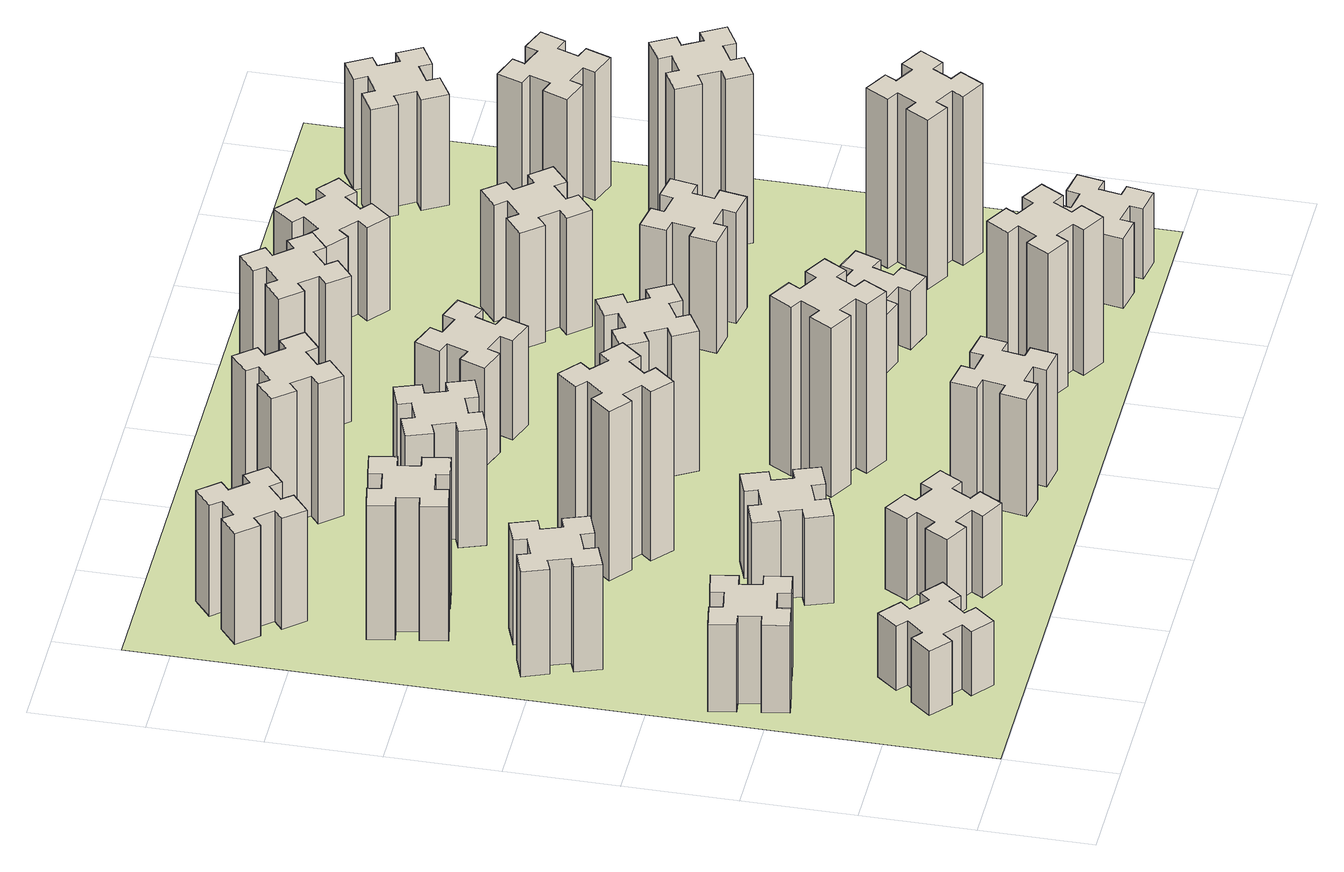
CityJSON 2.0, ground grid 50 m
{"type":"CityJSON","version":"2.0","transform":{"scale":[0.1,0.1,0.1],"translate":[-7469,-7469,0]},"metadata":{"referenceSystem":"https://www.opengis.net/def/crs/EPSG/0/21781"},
"CityObjects":{
"building1":{"type":"Building","attributes":{"class":"1000","function":"1000","usage":"1000","yearOfConstruction":2016,"roofType":"1000","measuredHeight":33,"storeysAboveGround":30,"storeysBelowGround":0},"geometry":[{"type":"Solid","lod":"1","boundaries":[[[[0,1,2,3,4,5,6,7,8,9,10,11,12,13,14,15,16,17,18,19]],[[17,16,20,21]],[[16,15,22,20]],[[15,14,23,22]],[[14,13,24,23]],[[13,12,25,24]],[[12,11,26,25]],[[11,10,27,26]],[[10,9,28,27]],[[9,8,29,28]],[[8,7,30,29]],[[7,6,31,30]],[[6,5,32,31]],[[5,4,33,32]],[[4,3,34,33]],[[3,2,35,34]],[[2,1,36,35]],[[1,0,37,36]],[[0,19,38,37]],[[19,18,39,38]],[[18,17,21,39]],[[24,25,26,27,28,29,30,31,32,33,34,35,36,37,38,39,21,20,22,23]]]]}]},
"building2":{"type":"Building","attributes":{"class":"1000","function":"1000","usage":"1000","yearOfConstruction":2016,"roofType":"1000","measuredHeight":45,"storeysAboveGround":30,"storeysBelowGround":0},"geometry":[{"type":"Solid","lod":"1","boundaries":[[[[40,41,42,43,44,45,46,47,48,49,50,51,52,53,54,55,56,57,58,59]],[[57,56,60,61]],[[56,55,62,60]],[[55,54,63,62]],[[54,53,64,63]],[[53,52,65,64]],[[52,51,66,65]],[[51,50,67,66]],[[50,49,68,67]],[[49,48,69,68]],[[48,47,70,69]],[[47,46,71,70]],[[46,45,72,71]],[[45,44,73,72]],[[44,43,74,73]],[[43,42,75,74]],[[42,41,76,75]],[[41,40,77,76]],[[40,59,78,77]],[[59,58,79,78]],[[58,57,61,79]],[[64,65,66,67,68,69,70,71,72,73,74,75,76,77,78,79,61,60,62,63]]]]}]},
"building3":{"type":"Building","attributes":{"class":"1000","function":"1000","usage":"1000","yearOfConstruction":2016,"roofType":"1000","measuredHeight":54,"storeysAboveGround":30,"storeysBelowGround":0},"geometry":[{"type":"Solid","lod":"1","boundaries":[[[[80,81,82,83,84,85,86,87,88,89,90,91,92,93,94,95,96,97,98,99]],[[97,96,100,101]],[[96,95,102,100]],[[95,94,103,102]],[[94,93,104,103]],[[93,92,105,104]],[[92,91,106,105]],[[91,90,107,106]],[[90,89,108,107]],[[89,88,109,108]],[[88,87,110,109]],[[87,86,111,110]],[[86,85,112,111]],[[85,84,113,112]],[[84,83,114,113]],[[83,82,115,114]],[[82,81,116,115]],[[81,80,117,116]],[[80,99,118,117]],[[99,98,119,118]],[[98,97,101,119]],[[104,105,106,107,108,109,110,111,112,113,114,115,116,117,118,119,101,100,102,103]]]]}]},
"building4":{"type":"Building","attributes":{"class":"1000","function":"1000","usage":"1000","yearOfConstruction":2016,"roofType":"1000","measuredHeight":69,"storeysAboveGround":30,"storeysBelowGround":0},"geometry":[{"type":"Solid","lod":"1","boundaries":[[[[120,121,122,123,124,125,126,127,128,129,130,131,132,133,134,135,136,137,138,139]],[[137,136,140,141]],[[136,135,142,140]],[[135,134,143,142]],[[134,133,144,143]],[[133,132,145,144]],[[132,131,146,145]],[[131,130,147,146]],[[130,129,148,147]],[[129,128,149,148]],[[128,127,150,149]],[[127,126,151,150]],[[126,125,152,151]],[[125,124,153,152]],[[124,123,154,153]],[[123,122,155,154]],[[122,121,156,155]],[[121,120,157,156]],[[120,139,158,157]],[[139,138,159,158]],[[138,137,141,159]],[[144,145,146,147,148,149,150,151,152,153,154,155,156,157,158,159,141,140,142,143]]]]}]},
"building5":{"type":"Building","attributes":{"class":"1000","function":"1000","usage":"1000","yearOfConstruction":2016,"roofType":"1000","measuredHeight":42,"storeysAboveGround":30,"storeysBelowGround":0},"geometry":[{"type":"Solid","lod":"1","boundaries":[[[[160,161,162,163,164,165,166,167,168,169,170,171,172,173,174,175,176,177,178,179]],[[177,176,180,181]],[[176,175,182,180]],[[175,174,183,182]],[[174,173,184,183]],[[173,172,185,184]],[[172,171,186,185]],[[171,170,187,186]],[[170,169,188,187]],[[169,168,189,188]],[[168,167,190,189]],[[167,166,191,190]],[[166,165,192,191]],[[165,164,193,192]],[[164,163,194,193]],[[163,162,195,194]],[[162,161,196,195]],[[161,160,197,196]],[[160,179,198,197]],[[179,178,199,198]],[[178,177,181,199]],[[184,185,186,187,188,189,190,191,192,193,194,195,196,197,198,199,181,180,182,183]]]]}]},
"building6":{"type":"Building","attributes":{"class":"1000","function":"1000","usage":"1000","yearOfConstruction":2016,"roofType":"1000","measuredHeight":57,"storeysAboveGround":30,"storeysBelowGround":0},"geometry":[{"type":"Solid","lod":"1","boundaries":[[[[200,201,202,203,204,205,206,207,208,209,210,211,212,213,214,215,216,217,218,219]],[[217,216,220,221]],[[216,215,222,220]],[[215,214,223,222]],[[214,213,224,223]],[[213,212,225,224]],[[212,211,226,225]],[[211,210,227,226]],[[210,209,228,227]],[[209,208,229,228]],[[208,207,230,229]],[[207,206,231,230]],[[206,205,232,231]],[[205,204,233,232]],[[204,203,234,233]],[[203,202,235,234]],[[202,201,236,235]],[[201,200,237,236]],[[200,219,238,237]],[[219,218,239,238]],[[218,217,221,239]],[[224,225,226,227,228,229,230,231,232,233,234,235,236,237,238,239,221,220,222,223]]]]}]},
"building7":{"type":"Building","attributes":{"class":"1000","function":"1000","usage":"1000","yearOfConstruction":2016,"roofType":"1000","measuredHeight":45,"storeysAboveGround":30,"storeysBelowGround":0},"geometry":[{"type":"Solid","lod":"1","boundaries":[[[[240,241,242,243,244,245,246,247,248,249,250,251,252,253,254,255,256,257,258,259]],[[257,256,260,261]],[[256,255,262,260]],[[255,254,263,262]],[[254,253,264,263]],[[253,252,265,264]],[[252,251,266,265]],[[251,250,267,266]],[[250,249,268,267]],[[249,248,269,268]],[[248,247,270,269]],[[247,246,271,270]],[[246,245,272,271]],[[245,244,273,272]],[[244,243,274,273]],[[243,242,275,274]],[[242,241,276,275]],[[241,240,277,276]],[[240,259,278,277]],[[259,258,279,278]],[[258,257,261,279]],[[264,265,266,267,268,269,270,271,272,273,274,275,276,277,278,279,261,260,262,263]]]]}]},
"building8":{"type":"Building","attributes":{"class":"1000","function":"1000","usage":"1000","yearOfConstruction":2016,"roofType":"1000","measuredHeight":87,"storeysAboveGround":30,"storeysBelowGround":0},"geometry":[{"type":"Solid","lod":"1","boundaries":[[[[280,281,282,283,284,285,286,287,288,289,290,291,292,293,294,295,296,297,298,299]],[[297,296,300,301]],[[296,295,302,300]],[[295,294,303,302]],[[294,293,304,303]],[[293,292,305,304]],[[292,291,306,305]],[[291,290,307,306]],[[290,289,308,307]],[[289,288,309,308]],[[288,287,310,309]],[[287,286,311,310]],[[286,285,312,311]],[[285,284,313,312]],[[284,283,314,313]],[[283,282,315,314]],[[282,281,316,315]],[[281,280,317,316]],[[280,299,318,317]],[[299,298,319,318]],[[298,297,301,319]],[[304,305,306,307,308,309,310,311,312,313,314,315,316,317,318,319,301,300,302,303]]]]}]},
"building9":{"type":"Building","attributes":{"class":"1000","function":"1000","usage":"1000","yearOfConstruction":2016,"roofType":"1000","measuredHeight":60,"storeysAboveGround":30,"storeysBelowGround":0},"geometry":[{"type":"Solid","lod":"1","boundaries":[[[[320,321,322,323,324,325,326,327,328,329,330,331,332,333,334,335,336,337,338,339]],[[337,336,340,341]],[[336,335,342,340]],[[335,334,343,342]],[[334,333,344,343]],[[333,332,345,344]],[[332,331,346,345]],[[331,330,347,346]],[[330,329,348,347]],[[329,328,349,348]],[[328,327,350,349]],[[327,326,351,350]],[[326,325,352,351]],[[325,324,353,352]],[[324,323,354,353]],[[323,322,355,354]],[[322,321,356,355]],[[321,320,357,356]],[[320,339,358,357]],[[339,338,359,358]],[[338,337,341,359]],[[344,345,346,347,348,349,350,351,352,353,354,355,356,357,358,359,341,340,342,343]]]]}]},
"building10":{"type":"Building","attributes":{"class":"1000","function":"1000","usage":"1000","yearOfConstruction":2016,"roofType":"1000","measuredHeight":60,"storeysAboveGround":30,"storeysBelowGround":0},"geometry":[{"type":"Solid","lod":"1","boundaries":[[[[360,361,362,363,364,365,366,367,368,369,370,371,372,373,374,375,376,377,378,379]],[[377,376,380,381]],[[376,375,382,380]],[[375,374,383,382]],[[374,373,384,383]],[[373,372,385,384]],[[372,371,386,385]],[[371,370,387,386]],[[370,369,388,387]],[[369,368,389,388]],[[368,367,390,389]],[[367,366,391,390]],[[366,365,392,391]],[[365,364,393,392]],[[364,363,394,393]],[[363,362,395,394]],[[362,361,396,395]],[[361,360,397,396]],[[360,379,398,397]],[[379,378,399,398]],[[378,377,381,399]],[[384,385,386,387,388,389,390,391,392,393,394,395,396,397,398,399,381,380,382,383]]]]}]},
"building11":{"type":"Building","attributes":{"class":"1000","function":"1000","usage":"1000","yearOfConstruction":2016,"roofType":"1000","measuredHeight":72,"storeysAboveGround":30,"storeysBelowGround":0},"geometry":[{"type":"Solid","lod":"1","boundaries":[[[[400,401,402,403,404,405,406,407,408,409,410,411,412,413,414,415,416,417,418,419]],[[417,416,420,421]],[[416,415,422,420]],[[415,414,423,422]],[[414,413,424,423]],[[413,412,425,424]],[[412,411,426,425]],[[411,410,427,426]],[[410,409,428,427]],[[409,408,429,428]],[[408,407,430,429]],[[407,406,431,430]],[[406,405,432,431]],[[405,404,433,432]],[[404,403,434,433]],[[403,402,435,434]],[[402,401,436,435]],[[401,400,437,436]],[[400,419,438,437]],[[419,418,439,438]],[[418,417,421,439]],[[424,425,426,427,428,429,430,431,432,433,434,435,436,437,438,439,421,420,422,423]]]]}]},
"building12":{"type":"Building","attributes":{"class":"1000","function":"1000","usage":"1000","yearOfConstruction":2016,"roofType":"1000","measuredHeight":87,"storeysAboveGround":30,"storeysBelowGround":0},"geometry":[{"type":"Solid","lod":"1","boundaries":[[[[440,441,442,443,444,445,446,447,448,449,450,451,452,453,454,455,456,457,458,459]],[[457,456,460,461]],[[456,455,462,460]],[[455,454,463,462]],[[454,453,464,463]],[[453,452,465,464]],[[452,451,466,465]],[[451,450,467,466]],[[450,449,468,467]],[[449,448,469,468]],[[448,447,470,469]],[[447,446,471,470]],[[446,445,472,471]],[[445,444,473,472]],[[444,443,474,473]],[[443,442,475,474]],[[442,441,476,475]],[[441,440,477,476]],[[440,459,478,477]],[[459,458,479,478]],[[458,457,461,479]],[[464,465,466,467,468,469,470,471,472,473,474,475,476,477,478,479,461,460,462,463]]]]}]},
"building13":{"type":"Building","attributes":{"class":"1000","function":"1000","usage":"1000","yearOfConstruction":2016,"roofType":"1000","measuredHeight":72,"storeysAboveGround":30,"storeysBelowGround":0},"geometry":[{"type":"Solid","lod":"1","boundaries":[[[[480,481,482,483,484,485,486,487,488,489,490,491,492,493,494,495,496,497,498,499]],[[497,496,500,501]],[[496,495,502,500]],[[495,494,503,502]],[[494,493,504,503]],[[493,492,505,504]],[[492,491,506,505]],[[491,490,507,506]],[[490,489,508,507]],[[489,488,509,508]],[[488,487,510,509]],[[487,486,511,510]],[[486,485,512,511]],[[485,484,513,512]],[[484,483,514,513]],[[483,482,515,514]],[[482,481,516,515]],[[481,480,517,516]],[[480,499,518,517]],[[499,498,519,518]],[[498,497,501,519]],[[504,505,506,507,508,509,510,511,512,513,514,515,516,517,518,519,501,500,502,503]]]]}]},
"building14":{"type":"Building","attributes":{"class":"1000","function":"1000","usage":"1000","yearOfConstruction":2016,"roofType":"1000","measuredHeight":51,"storeysAboveGround":30,"storeysBelowGround":0},"geometry":[{"type":"Solid","lod":"1","boundaries":[[[[520,521,522,523,524,525,526,527,528,529,530,531,532,533,534,535,536,537,538,539]],[[537,536,540,541]],[[536,535,542,540]],[[535,534,543,542]],[[534,533,544,543]],[[533,532,545,544]],[[532,531,546,545]],[[531,530,547,546]],[[530,529,548,547]],[[529,528,549,548]],[[528,527,550,549]],[[527,526,551,550]],[[526,525,552,551]],[[525,524,553,552]],[[524,523,554,553]],[[523,522,555,554]],[[522,521,556,555]],[[521,520,557,556]],[[520,539,558,557]],[[539,538,559,558]],[[538,537,541,559]],[[544,545,546,547,548,549,550,551,552,553,554,555,556,557,558,559,541,540,542,543]]]]}]},
"building15":{"type":"Building","attributes":{"class":"1000","function":"1000","usage":"1000","yearOfConstruction":2016,"roofType":"1000","measuredHeight":75,"storeysAboveGround":30,"storeysBelowGround":0},"geometry":[{"type":"Solid","lod":"1","boundaries":[[[[560,561,562,563,564,565,566,567,568,569,570,571,572,573,574,575,576,577,578,579]],[[577,576,580,581]],[[576,575,582,580]],[[575,574,583,582]],[[574,573,584,583]],[[573,572,585,584]],[[572,571,586,585]],[[571,570,587,586]],[[570,569,588,587]],[[569,568,589,588]],[[568,567,590,589]],[[567,566,591,590]],[[566,565,592,591]],[[565,564,593,592]],[[564,563,594,593]],[[563,562,595,594]],[[562,561,596,595]],[[561,560,597,596]],[[560,579,598,597]],[[579,578,599,598]],[[578,577,581,599]],[[584,585,586,587,588,589,590,591,592,593,594,595,596,597,598,599,581,580,582,583]]]]}]},
"building16":{"type":"Building","attributes":{"class":"1000","function":"1000","usage":"1000","yearOfConstruction":2016,"roofType":"1000","measuredHeight":75,"storeysAboveGround":30,"storeysBelowGround":0},"geometry":[{"type":"Solid","lod":"1","boundaries":[[[[600,601,602,603,604,605,606,607,608,609,610,611,612,613,614,615,616,617,618,619]],[[617,616,620,621]],[[616,615,622,620]],[[615,614,623,622]],[[614,613,624,623]],[[613,612,625,624]],[[612,611,626,625]],[[611,610,627,626]],[[610,609,628,627]],[[609,608,629,628]],[[608,607,630,629]],[[607,606,631,630]],[[606,605,632,631]],[[605,604,633,632]],[[604,603,634,633]],[[603,602,635,634]],[[602,601,636,635]],[[601,600,637,636]],[[600,619,638,637]],[[619,618,639,638]],[[618,617,621,639]],[[624,625,626,627,628,629,630,631,632,633,634,635,636,637,638,639,621,620,622,623]]]]}]},
"building17":{"type":"Building","attributes":{"class":"1000","function":"1000","usage":"1000","yearOfConstruction":2016,"roofType":"1000","measuredHeight":30,"storeysAboveGround":30,"storeysBelowGround":0},"geometry":[{"type":"Solid","lod":"1","boundaries":[[[[640,641,642,643,644,645,646,647,648,649,650,651,652,653,654,655,656,657,658,659]],[[657,656,660,661]],[[656,655,662,660]],[[655,654,663,662]],[[654,653,664,663]],[[653,652,665,664]],[[652,651,666,665]],[[651,650,667,666]],[[650,649,668,667]],[[649,648,669,668]],[[648,647,670,669]],[[647,646,671,670]],[[646,645,672,671]],[[645,644,673,672]],[[644,643,674,673]],[[643,642,675,674]],[[642,641,676,675]],[[641,640,677,676]],[[640,659,678,677]],[[659,658,679,678]],[[658,657,661,679]],[[664,665,666,667,668,669,670,671,672,673,674,675,676,677,678,679,661,660,662,663]]]]}]},
"building18":{"type":"Building","attributes":{"class":"1000","function":"1000","usage":"1000","yearOfConstruction":2016,"roofType":"1000","measuredHeight":57,"storeysAboveGround":30,"storeysBelowGround":0},"geometry":[{"type":"Solid","lod":"1","boundaries":[[[[680,681,682,683,684,685,686,687,688,689,690,691,692,693,694,695,696,697,698,699]],[[697,696,700,701]],[[696,695,702,700]],[[695,694,703,702]],[[694,693,704,703]],[[693,692,705,704]],[[692,691,706,705]],[[691,690,707,706]],[[690,689,708,707]],[[689,688,709,708]],[[688,687,710,709]],[[687,686,711,710]],[[686,685,712,711]],[[685,684,713,712]],[[684,683,714,713]],[[683,682,715,714]],[[682,681,716,715]],[[681,680,717,716]],[[680,699,718,717]],[[699,698,719,718]],[[698,697,701,719]],[[704,705,706,707,708,709,710,711,712,713,714,715,716,717,718,719,701,700,702,703]]]]}]},
"building19":{"type":"Building","attributes":{"class":"1000","function":"1000","usage":"1000","yearOfConstruction":2016,"roofType":"1000","measuredHeight":60,"storeysAboveGround":30,"storeysBelowGround":0},"geometry":[{"type":"Solid","lod":"1","boundaries":[[[[720,721,722,723,724,725,726,727,728,729,730,731,732,733,734,735,736,737,738,739]],[[737,736,740,741]],[[736,735,742,740]],[[735,734,743,742]],[[734,733,744,743]],[[733,732,745,744]],[[732,731,746,745]],[[731,730,747,746]],[[730,729,748,747]],[[729,728,749,748]],[[728,727,750,749]],[[727,726,751,750]],[[726,725,752,751]],[[725,724,753,752]],[[724,723,754,753]],[[723,722,755,754]],[[722,721,756,755]],[[721,720,757,756]],[[720,739,758,757]],[[739,738,759,758]],[[738,737,741,759]],[[744,745,746,747,748,749,750,751,752,753,754,755,756,757,758,759,741,740,742,743]]]]}]},
"building20":{"type":"Building","attributes":{"class":"1000","function":"1000","usage":"1000","yearOfConstruction":2016,"roofType":"1000","measuredHeight":36,"storeysAboveGround":30,"storeysBelowGround":0},"geometry":[{"type":"Solid","lod":"1","boundaries":[[[[760,761,762,763,764,765,766,767,768,769,770,771,772,773,774,775,776,777,778,779]],[[777,776,780,781]],[[776,775,782,780]],[[775,774,783,782]],[[774,773,784,783]],[[773,772,785,784]],[[772,771,786,785]],[[771,770,787,786]],[[770,769,788,787]],[[769,768,789,788]],[[768,767,790,789]],[[767,766,791,790]],[[766,765,792,791]],[[765,764,793,792]],[[764,763,794,793]],[[763,762,795,794]],[[762,761,796,795]],[[761,760,797,796]],[[760,779,798,797]],[[779,778,799,798]],[[778,777,781,799]],[[784,785,786,787,788,789,790,791,792,793,794,795,796,797,798,799,781,780,782,783]]]]}]},
"building21":{"type":"Building","attributes":{"class":"1000","function":"1000","usage":"1000","yearOfConstruction":2016,"roofType":"1000","measuredHeight":48,"storeysAboveGround":30,"storeysBelowGround":0},"geometry":[{"type":"Solid","lod":"1","boundaries":[[[[800,801,802,803,804,805,806,807,808,809,810,811,812,813,814,815,816,817,818,819]],[[817,816,820,821]],[[816,815,822,820]],[[815,814,823,822]],[[814,813,824,823]],[[813,812,825,824]],[[812,811,826,825]],[[811,810,827,826]],[[810,809,828,827]],[[809,808,829,828]],[[808,807,830,829]],[[807,806,831,830]],[[806,805,832,831]],[[805,804,833,832]],[[804,803,834,833]],[[803,802,835,834]],[[802,801,836,835]],[[801,800,837,836]],[[800,819,838,837]],[[819,818,839,838]],[[818,817,821,839]],[[824,825,826,827,828,829,830,831,832,833,834,835,836,837,838,839,821,820,822,823]]]]}]},
"building22":{"type":"Building","attributes":{"class":"1000","function":"1000","usage":"1000","yearOfConstruction":2016,"roofType":"1000","measuredHeight":87,"storeysAboveGround":30,"storeysBelowGround":0},"geometry":[{"type":"Solid","lod":"1","boundaries":[[[[840,841,842,843,844,845,846,847,848,849,850,851,852,853,854,855,856,857,858,859]],[[857,856,860,861]],[[856,855,862,860]],[[855,854,863,862]],[[854,853,864,863]],[[853,852,865,864]],[[852,851,866,865]],[[851,850,867,866]],[[850,849,868,867]],[[849,848,869,868]],[[848,847,870,869]],[[847,846,871,870]],[[846,845,872,871]],[[845,844,873,872]],[[844,843,874,873]],[[843,842,875,874]],[[842,841,876,875]],[[841,840,877,876]],[[840,859,878,877]],[[859,858,879,878]],[[858,857,861,879]],[[864,865,866,867,868,869,870,871,872,873,874,875,876,877,878,879,861,860,862,863]]]]}]},
"building23":{"type":"Building","attributes":{"class":"1000","function":"1000","usage":"1000","yearOfConstruction":2016,"roofType":"1000","measuredHeight":87,"storeysAboveGround":30,"storeysBelowGround":0},"geometry":[{"type":"Solid","lod":"1","boundaries":[[[[880,881,882,883,884,885,886,887,888,889,890,891,892,893,894,895,896,897,898,899]],[[897,896,900,901]],[[896,895,902,900]],[[895,894,903,902]],[[894,893,904,903]],[[893,892,905,904]],[[892,891,906,905]],[[891,890,907,906]],[[890,889,908,907]],[[889,888,909,908]],[[888,887,910,909]],[[887,886,911,910]],[[886,885,912,911]],[[885,884,913,912]],[[884,883,914,913]],[[883,882,915,914]],[[882,881,916,915]],[[881,880,917,916]],[[880,899,918,917]],[[899,898,919,918]],[[898,897,901,919]],[[904,905,906,907,908,909,910,911,912,913,914,915,916,917,918,919,901,900,902,903]]]]}]},
"building24":{"type":"Building","attributes":{"class":"1000","function":"1000","usage":"1000","yearOfConstruction":2016,"roofType":"1000","measuredHeight":66,"storeysAboveGround":30,"storeysBelowGround":0},"geometry":[{"type":"Solid","lod":"1","boundaries":[[[[920,921,922,923,924,925,926,927,928,929,930,931,932,933,934,935,936,937,938,939]],[[937,936,940,941]],[[936,935,942,940]],[[935,934,943,942]],[[934,933,944,943]],[[933,932,945,944]],[[932,931,946,945]],[[931,930,947,946]],[[930,929,948,947]],[[929,928,949,948]],[[928,927,950,949]],[[927,926,951,950]],[[926,925,952,951]],[[925,924,953,952]],[[924,923,954,953]],[[923,922,955,954]],[[922,921,956,955]],[[921,920,957,956]],[[920,939,958,957]],[[939,938,959,958]],[[938,937,941,959]],[[944,945,946,947,948,949,950,951,952,953,954,955,956,957,958,959,941,940,942,943]]]]}]},
"building25":{"type":"Building","attributes":{"class":"1000","function":"1000","usage":"1000","yearOfConstruction":2016,"roofType":"1000","measuredHeight":57,"storeysAboveGround":30,"storeysBelowGround":0},"geometry":[{"type":"Solid","lod":"1","boundaries":[[[[960,961,962,963,964,965,966,967,968,969,970,971,972,973,974,975,976,977,978,979]],[[977,976,980,981]],[[976,975,982,980]],[[975,974,983,982]],[[974,973,984,983]],[[973,972,985,984]],[[972,971,986,985]],[[971,970,987,986]],[[970,969,988,987]],[[969,968,989,988]],[[968,967,990,989]],[[967,966,991,990]],[[966,965,992,991]],[[965,964,993,992]],[[964,963,994,993]],[[963,962,995,994]],[[962,961,996,995]],[[961,960,997,996]],[[960,979,998,997]],[[979,978,999,998]],[[978,977,981,999]],[[984,985,986,987,988,989,990,991,992,993,994,995,996,997,998,999,981,980,982,983]]]]}]},
"landuse1":{"type":"LandUse","attributes":{"name":"plot1","function":"1010"},"geometry":[{"type":"MultiSurface","lod":"1","boundaries":[[[1000,1001,1002,1003]]]}]}
},
"vertices":[
[527,266,0],[592,343,0],[638,304,0],[715,396,0],[623,473,0],[584,427,0],[508,492,0],[546,538,0],[454,615,0],[377,523,0],[423,484,0],[359,408,0],[313,446,0],[236,354,0],[328,277,0],[366,323,0],[443,259,0],[404,213,0],[496,136,0],[573,228,0],[443,259,330],[404,213,330],[366,323,330],[328,277,330],[236,354,330],[313,446,330],[359,408,330],[423,484,330],[377,523,330],[454,615,330],[546,538,330],[508,492,330],[584,427,330],[623,473,330],[715,396,330],[638,304,330],[592,343,330],[527,266,330],[573,228,330],[496,136,330],
[392,1085,0],[375,1184,0],[434,1194,0],[413,1312,0],[295,1291,0],[305,1232,0],[207,1215,0],[197,1274,0],[78,1253,0],[99,1135,0],[158,1145,0],[176,1047,0],[117,1037,0],[137,918,0],[256,939,0],[245,998,0],[344,1016,0],[354,957,0],[472,977,0],[451,1096,0],[344,1016,450],[354,957,450],[245,998,450],[256,939,450],[137,918,450],[117,1037,450],[176,1047,450],[158,1145,450],[99,1135,450],[78,1253,450],[197,1274,450],[207,1215,450],[305,1232,450],[295,1291,450],[413,1312,450],[434,1194,450],[375,1184,450],[392,1085,450],[451,1096,450],[472,977,450],
[366,1835,0],[460,1869,0],[480,1813,0],[593,1854,0],[552,1967,0],[496,1946,0],[462,2040,0],[518,2060,0],[477,2173,0],[364,2132,0],[385,2076,0],[291,2042,0],[270,2098,0],[157,2057,0],[199,1944,0],[255,1965,0],[289,1871,0],[233,1850,0],[274,1737,0],[387,1779,0],[289,1871,540],[233,1850,540],[255,1965,540],[199,1944,540],[157,2057,540],[270,2098,540],[291,2042,540],[385,2076,540],[364,2132,540],[477,2173,540],[518,2060,540],[462,2040,540],[496,1946,540],[552,1967,540],[593,1854,540],[480,1813,540],[460,1869,540],[366,1835,540],[387,1779,540],[274,1737,540],
[358,2625,0],[376,2527,0],[317,2517,0],[337,2398,0],[456,2419,0],[445,2478,0],[544,2496,0],[554,2437,0],[672,2457,0],[651,2576,0],[592,2565,0],[575,2664,0],[634,2674,0],[613,2792,0],[495,2771,0],[505,2712,0],[407,2695,0],[397,2754,0],[278,2733,0],[299,2615,0],[407,2695,690],[397,2754,690],[505,2712,690],[495,2771,690],[613,2792,690],[634,2674,690],[575,2664,690],[592,2565,690],[651,2576,690],[672,2457,690],[554,2437,690],[544,2496,690],[445,2478,690],[456,2419,690],[337,2398,690],[317,2517,690],[376,2527,690],[358,2625,690],[299,2615,690],[278,2733,690],
[1214,546,0],[1127,596,0],[1157,648,0],[1053,708,0],[993,604,0],[1045,574,0],[995,487,0],[943,517,0],[883,413,0],[987,353,0],[1017,405,0],[1104,355,0],[1074,303,0],[1178,243,0],[1238,347,0],[1186,377,0],[1236,464,0],[1288,434,0],[1348,538,0],[1244,598,0],[1236,464,420],[1288,434,420],[1186,377,420],[1238,347,420],[1178,243,420],[1074,303,420],[1104,355,420],[1017,405,420],[987,353,420],[883,413,420],[943,517,420],[995,487,420],[1045,574,420],[993,604,420],[1053,708,420],[1157,648,420],[1127,596,420],[1214,546,420],[1244,598,420],[1348,538,420],
[492,3268,0],[427,3344,0],[473,3383,0],[396,3475,0],[304,3398,0],[343,3352,0],[266,3287,0],[228,3333,0],[136,3256,0],[213,3164,0],[259,3203,0],[323,3126,0],[277,3088,0],[354,2996,0],[446,3073,0],[408,3119,0],[484,3183,0],[523,3137,0],[615,3214,0],[538,3306,0],[484,3183,570],[523,3137,570],[408,3119,570],[446,3073,570],[354,2996,570],[277,3088,570],[323,3126,570],[259,3203,570],[213,3164,570],[136,3256,570],[228,3333,570],[266,3287,570],[343,3352,570],[304,3398,570],[396,3475,570],[473,3383,570],[427,3344,570],[492,3268,570],[538,3306,570],[615,3214,570],
[1136,1106,0],[1102,1200,0],[1158,1220,0],[1117,1333,0],[1004,1292,0],[1025,1236,0],[931,1202,0],[910,1258,0],[797,1217,0],[839,1104,0],[895,1125,0],[929,1031,0],[873,1010,0],[914,897,0],[1027,939,0],[1006,995,0],[1100,1029,0],[1120,973,0],[1233,1014,0],[1192,1127,0],[1100,1029,450],[1120,973,450],[1006,995,450],[1027,939,450],[914,897,450],[873,1010,450],[929,1031,450],[895,1125,450],[839,1104,450],[797,1217,450],[910,1258,450],[931,1202,450],[1025,1236,450],[1004,1292,450],[1117,1333,450],[1158,1220,450],[1102,1200,450],[1136,1106,450],[1192,1127,450],[1233,1014,450],
[1006,1803,0],[1083,1739,0],[1044,1693,0],[1136,1616,0],[1213,1708,0],[1167,1746,0],[1232,1823,0],[1278,1784,0],[1355,1876,0],[1263,1953,0],[1224,1907,0],[1148,1972,0],[1186,2018,0],[1094,2095,0],[1017,2003,0],[1063,1964,0],[999,1888,0],[953,1926,0],[876,1834,0],[968,1757,0],[999,1888,870],[953,1926,870],[1063,1964,870],[1017,2003,870],[1094,2095,870],[1186,2018,870],[1148,1972,870],[1224,1907,870],[1263,1953,870],[1355,1876,870],[1278,1784,870],[1232,1823,870],[1167,1746,870],[1213,1708,870],[1136,1616,870],[1044,1693,870],[1083,1739,870],[1006,1803,870],[968,1757,870],[876,1834,870],
[1236,2586,0],[1202,2680,0],[1258,2700,0],[1217,2813,0],[1104,2772,0],[1125,2716,0],[1031,2682,0],[1010,2738,0],[897,2697,0],[939,2584,0],[995,2605,0],[1029,2511,0],[973,2490,0],[1014,2377,0],[1127,2419,0],[1106,2475,0],[1200,2509,0],[1220,2453,0],[1333,2494,0],[1292,2607,0],[1200,2509,600],[1220,2453,600],[1106,2475,600],[1127,2419,600],[1014,2377,600],[973,2490,600],[1029,2511,600],[995,2605,600],[939,2584,600],[897,2697,600],[1010,2738,600],[1031,2682,600],[1125,2716,600],[1104,2772,600],[1217,2813,600],[1258,2700,600],[1202,2680,600],[1236,2586,600],[1292,2607,600],[1333,2494,600],
[1924,475,0],[1825,492,0],[1836,551,0],[1717,572,0],[1697,454,0],[1756,444,0],[1738,345,0],[1679,356,0],[1658,237,0],[1777,217,0],[1787,276,0],[1885,258,0],[1875,199,0],[1993,178,0],[2014,297,0],[1955,307,0],[1972,405,0],[2031,395,0],[2052,513,0],[1934,534,0],[1972,405,600],[2031,395,600],[1955,307,600],[2014,297,600],[1993,178,600],[1875,199,600],[1885,258,600],[1787,276,600],[1777,217,600],[1658,237,600],[1679,356,600],[1738,345,600],[1756,444,600],[1697,454,600],[1717,572,600],[1836,551,600],[1825,492,600],[1924,475,600],[1934,534,600],[2052,513,600],
[1083,3352,0],[1006,3287,0],[968,3333,0],[876,3256,0],[953,3164,0],[999,3203,0],[1063,3126,0],[1017,3088,0],[1094,2996,0],[1186,3073,0],[1148,3119,0],[1224,3183,0],[1263,3137,0],[1355,3214,0],[1278,3306,0],[1232,3268,0],[1167,3344,0],[1213,3383,0],[1136,3475,0],[1044,3398,0],[1167,3344,720],[1213,3383,720],[1232,3268,720],[1278,3306,720],[1355,3214,720],[1263,3137,720],[1224,3183,720],[1148,3119,720],[1186,3073,720],[1094,2996,720],[1017,3088,720],[1063,3126,720],[999,3203,720],[953,3164,720],[876,3256,720],[968,3333,720],[1006,3287,720],[1083,3352,720],[1044,3398,720],[1136,3475,720],
[1926,1017,0],[1976,1104,0],[2028,1074,0],[2088,1178,0],[1984,1238,0],[1954,1186,0],[1867,1236,0],[1897,1288,0],[1793,1348,0],[1733,1244,0],[1785,1214,0],[1735,1127,0],[1683,1157,0],[1623,1053,0],[1727,993,0],[1757,1045,0],[1844,995,0],[1814,943,0],[1918,883,0],[1978,987,0],[1844,995,870],[1814,943,870],[1757,1045,870],[1727,993,870],[1623,1053,870],[1683,1157,870],[1735,1127,870],[1785,1214,870],[1733,1244,870],[1793,1348,870],[1897,1288,870],[1867,1236,870],[1954,1186,870],[1984,1238,870],[2088,1178,870],[2028,1074,870],[1976,1104,870],[1926,1017,870],[1978,987,870],[1918,883,870],
[1767,1735,0],[1854,1785,0],[1884,1733,0],[1988,1793,0],[1928,1897,0],[1876,1867,0],[1826,1954,0],[1878,1984,0],[1818,2088,0],[1714,2028,0],[1744,1976,0],[1657,1926,0],[1627,1978,0],[1523,1918,0],[1583,1814,0],[1635,1844,0],[1685,1757,0],[1633,1727,0],[1693,1623,0],[1797,1683,0],[1685,1757,720],[1633,1727,720],[1635,1844,720],[1583,1814,720],[1523,1918,720],[1627,1978,720],[1657,1926,720],[1744,1976,720],[1714,2028,720],[1818,2088,720],[1878,1984,720],[1826,1954,720],[1876,1867,720],[1928,1897,720],[1988,1793,720],[1884,1733,720],[1854,1785,720],[1767,1735,720],[1797,1683,720],[1693,1623,720],
[1671,2509,0],[1765,2475,0],[1744,2419,0],[1857,2377,0],[1898,2490,0],[1842,2511,0],[1876,2605,0],[1932,2584,0],[1973,2697,0],[1860,2738,0],[1840,2682,0],[1746,2716,0],[1767,2772,0],[1654,2813,0],[1613,2700,0],[1669,2680,0],[1635,2586,0],[1579,2607,0],[1537,2494,0],[1650,2453,0],[1635,2586,510],[1579,2607,510],[1669,2680,510],[1613,2700,510],[1654,2813,510],[1767,2772,510],[1746,2716,510],[1840,2682,510],[1860,2738,510],[1973,2697,510],[1932,2584,510],[1876,2605,510],[1842,2511,510],[1898,2490,510],[1857,2377,510],[1744,2419,510],[1765,2475,510],[1671,2509,510],[1650,2453,510],[1537,2494,510],
[1872,3368,0],[1807,3444,0],[1853,3483,0],[1776,3575,0],[1684,3498,0],[1723,3452,0],[1646,3387,0],[1608,3433,0],[1516,3356,0],[1593,3264,0],[1639,3303,0],[1703,3226,0],[1657,3188,0],[1734,3096,0],[1826,3173,0],[1788,3219,0],[1864,3283,0],[1903,3237,0],[1995,3314,0],[1918,3406,0],[1864,3283,750],[1903,3237,750],[1788,3219,750],[1826,3173,750],[1734,3096,750],[1657,3188,750],[1703,3226,750],[1639,3303,750],[1593,3264,750],[1516,3356,750],[1608,3433,750],[1646,3387,750],[1723,3452,750],[1684,3498,750],[1776,3575,750],[1853,3483,750],[1807,3444,750],[1872,3368,750],[1918,3406,750],[1995,3314,750],
[2766,277,0],[2816,364,0],[2868,334,0],[2928,438,0],[2824,498,0],[2794,446,0],[2707,496,0],[2737,548,0],[2633,608,0],[2573,504,0],[2625,474,0],[2575,387,0],[2523,417,0],[2463,313,0],[2567,253,0],[2597,305,0],[2684,255,0],[2654,203,0],[2758,143,0],[2818,247,0],[2684,255,750],[2654,203,750],[2597,305,750],[2567,253,750],[2463,313,750],[2523,417,750],[2575,387,750],[2625,474,750],[2573,504,750],[2633,608,750],[2737,548,750],[2707,496,750],[2794,446,750],[2824,498,750],[2928,438,750],[2868,334,750],[2816,364,750],[2766,277,750],[2818,247,750],[2758,143,750],
[2609,1200,0],[2575,1106,0],[2519,1127,0],[2477,1014,0],[2590,973,0],[2611,1029,0],[2705,995,0],[2684,939,0],[2797,897,0],[2838,1010,0],[2782,1031,0],[2816,1125,0],[2872,1104,0],[2913,1217,0],[2800,1258,0],[2780,1202,0],[2686,1236,0],[2707,1292,0],[2594,1333,0],[2553,1220,0],[2686,1236,300],[2707,1292,300],[2780,1202,300],[2800,1258,300],[2913,1217,300],[2872,1104,300],[2816,1125,300],[2782,1031,300],[2838,1010,300],[2797,897,300],[2684,939,300],[2705,995,300],[2611,1029,300],[2590,973,300],[2477,1014,300],[2519,1127,300],[2575,1106,300],[2609,1200,300],[2553,1220,300],[2594,1333,300],
[2627,1756,0],[2725,1738,0],[2715,1679,0],[2833,1658,0],[2854,1777,0],[2795,1787,0],[2812,1885,0],[2871,1875,0],[2892,1993,0],[2774,2014,0],[2764,1955,0],[2665,1972,0],[2676,2031,0],[2557,2052,0],[2537,1934,0],[2596,1924,0],[2578,1825,0],[2519,1836,0],[2498,1717,0],[2617,1697,0],[2578,1825,570],[2519,1836,570],[2596,1924,570],[2537,1934,570],[2557,2052,570],[2676,2031,570],[2665,1972,570],[2764,1955,570],[2774,2014,570],[2892,1993,570],[2871,1875,570],[2812,1885,570],[2795,1787,570],[2854,1777,570],[2833,1658,570],[2715,1679,570],[2725,1738,570],[2627,1756,570],[2617,1697,570],[2498,1717,570],
[2628,2379,0],[2704,2443,0],[2743,2397,0],[2835,2474,0],[2758,2566,0],[2712,2528,0],[2647,2604,0],[2693,2643,0],[2616,2735,0],[2524,2658,0],[2563,2612,0],[2486,2547,0],[2448,2593,0],[2356,2516,0],[2433,2424,0],[2479,2463,0],[2543,2386,0],[2497,2348,0],[2574,2256,0],[2666,2333,0],[2543,2386,600],[2497,2348,600],[2479,2463,600],[2433,2424,600],[2356,2516,600],[2448,2593,600],[2486,2547,600],[2563,2612,600],[2524,2658,600],[2616,2735,600],[2693,2643,600],[2647,2604,600],[2712,2528,600],[2758,2566,600],[2835,2474,600],[2743,2397,600],[2704,2443,600],[2628,2379,600],[2666,2333,600],[2574,2256,600],
[3404,375,0],[3305,392,0],[3316,451,0],[3197,472,0],[3177,354,0],[3236,344,0],[3218,245,0],[3159,256,0],[3138,137,0],[3257,117,0],[3267,176,0],[3365,158,0],[3355,99,0],[3473,78,0],[3494,197,0],[3435,207,0],[3452,305,0],[3511,295,0],[3532,413,0],[3414,434,0],[3452,305,360],[3511,295,360],[3435,207,360],[3494,197,360],[3473,78,360],[3355,99,360],[3365,158,360],[3267,176,360],[3257,117,360],[3138,137,360],[3159,256,360],[3218,245,360],[3236,344,360],[3177,354,360],[3197,472,360],[3316,451,360],[3305,392,360],[3404,375,360],[3414,434,360],[3532,413,360],
[2604,3387,0],[2528,3452,0],[2566,3498,0],[2474,3575,0],[2397,3483,0],[2443,3444,0],[2379,3368,0],[2333,3406,0],[2256,3314,0],[2348,3237,0],[2386,3283,0],[2463,3219,0],[2424,3173,0],[2516,3096,0],[2593,3188,0],[2547,3226,0],[2612,3303,0],[2658,3264,0],[2735,3356,0],[2643,3433,0],[2612,3303,480],[2658,3264,480],[2547,3226,480],[2593,3188,480],[2516,3096,480],[2424,3173,480],[2463,3219,480],[2386,3283,480],[2348,3237,480],[2256,3314,480],[2333,3406,480],[2379,3368,480],[2443,3444,480],[2397,3483,480],[2474,3575,480],[2566,3498,480],[2528,3452,480],[2604,3387,480],[2643,3433,480],[2735,3356,480],
[3434,1086,0],[3347,1136,0],[3377,1188,0],[3273,1248,0],[3213,1144,0],[3265,1114,0],[3215,1027,0],[3163,1057,0],[3103,953,0],[3207,893,0],[3237,945,0],[3324,895,0],[3294,843,0],[3398,783,0],[3458,887,0],[3406,917,0],[3456,1004,0],[3508,974,0],[3568,1078,0],[3464,1138,0],[3456,1004,870],[3508,974,870],[3406,917,870],[3458,887,870],[3398,783,870],[3294,843,870],[3324,895,870],[3237,945,870],[3207,893,870],[3103,953,870],[3163,1057,870],[3215,1027,870],[3265,1114,870],[3213,1144,870],[3273,1248,870],[3377,1188,870],[3347,1136,870],[3434,1086,870],[3464,1138,870],[3568,1078,870],
[3215,1944,0],[3265,1857,0],[3213,1827,0],[3273,1723,0],[3377,1783,0],[3347,1835,0],[3434,1885,0],[3464,1833,0],[3568,1893,0],[3508,1997,0],[3456,1967,0],[3406,2054,0],[3458,2084,0],[3398,2188,0],[3294,2128,0],[3324,2076,0],[3237,2026,0],[3207,2078,0],[3103,2018,0],[3163,1914,0],[3237,2026,870],[3207,2078,870],[3324,2076,870],[3294,2128,870],[3398,2188,870],[3458,2084,870],[3406,2054,870],[3456,1967,870],[3508,1997,870],[3568,1893,870],[3464,1833,870],[3434,1885,870],[3347,1835,870],[3377,1783,870],[3273,1723,870],[3213,1827,870],[3265,1857,870],[3215,1944,870],[3163,1914,870],[3103,2018,870],
[3351,2509,0],[3445,2475,0],[3424,2419,0],[3537,2377,0],[3578,2490,0],[3522,2511,0],[3556,2605,0],[3612,2584,0],[3653,2697,0],[3540,2738,0],[3520,2682,0],[3426,2716,0],[3447,2772,0],[3334,2813,0],[3293,2700,0],[3349,2680,0],[3315,2586,0],[3259,2607,0],[3217,2494,0],[3330,2453,0],[3315,2586,660],[3259,2607,660],[3349,2680,660],[3293,2700,660],[3334,2813,660],[3447,2772,660],[3426,2716,660],[3520,2682,660],[3540,2738,660],[3653,2697,660],[3612,2584,660],[3556,2605,660],[3522,2511,660],[3578,2490,660],[3537,2377,660],[3424,2419,660],[3445,2475,660],[3351,2509,660],[3330,2453,660],[3217,2494,660],
[3456,3247,0],[3406,3334,0],[3458,3364,0],[3398,3468,0],[3294,3408,0],[3324,3356,0],[3237,3306,0],[3207,3358,0],[3103,3298,0],[3163,3194,0],[3215,3224,0],[3265,3137,0],[3213,3107,0],[3273,3003,0],[3377,3063,0],[3347,3115,0],[3434,3165,0],[3464,3113,0],[3568,3173,0],[3508,3277,0],[3434,3165,570],[3464,3113,570],[3347,3115,570],[3377,3063,570],[3273,3003,570],[3213,3107,570],[3265,3137,570],[3215,3224,570],[3163,3194,570],[3103,3298,570],[3207,3358,570],[3237,3306,570],[3324,3356,570],[3294,3408,570],[3398,3468,570],[3458,3364,570],[3406,3334,570],[3456,3247,570],[3508,3277,570],[3568,3173,570],
[5,3705,0],[3705,3705,0],[3705,5,0],[5,5,0]
]}
